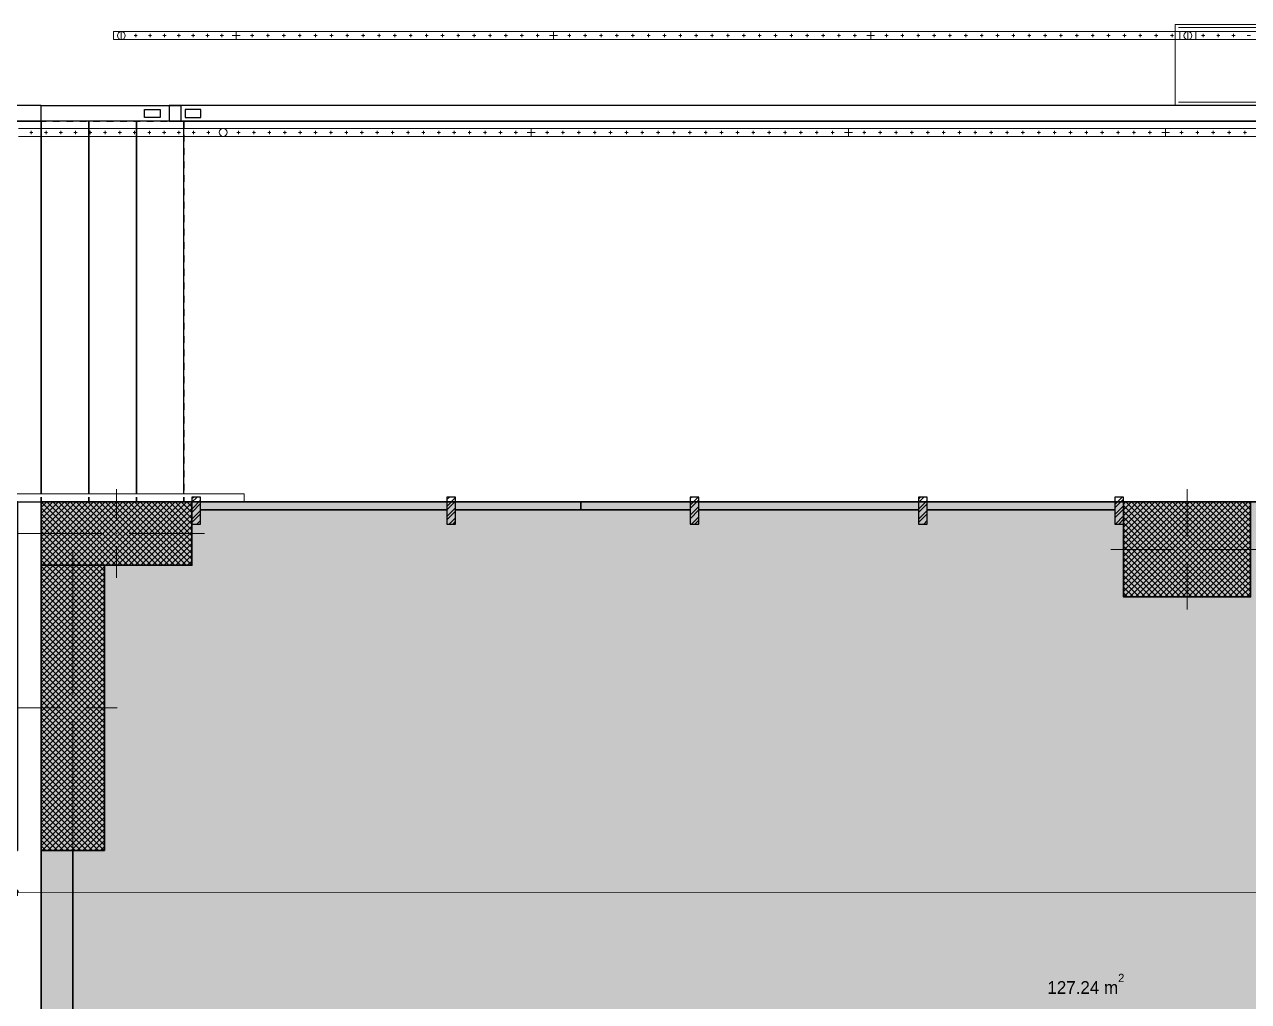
# Model space of a CAD drawing. Header units: millimetres. Extents: x -1912 to 88153, y -54123 to 4469.
# Drawn here: x 52145 to 59863, y -3152 to 3011 of the extents above; entities that cross this region are included whole.
import ezdxf

# ---------------------------------------------------------------- set-up
doc = ezdxf.new("R2010")
doc.units = ezdxf.units.MM
doc.header["$MEASUREMENT"] = 0
doc.linetypes.add('Dashed', pattern=[84.666667, 42.333333, -42.333333])
doc.linetypes.add('Wipeout_Contour', pattern=[1000, 0, -1000])
for name, color, linetype in [('- Alukobond_Fasada', 7, 'Continuous'), ('A - Alumil', 7, 'Continuous'), ('A - Dimensionimi', 7, 'Continuous'), ('A - Muret', 7, 'Continuous'), ('A - Plato', 7, 'Continuous'), ('A - Pllaka Perdhes', 7, 'Continuous'), ('A - Shtyllat', 7, 'Continuous'), ('Interior - Stair & Railing', 7, 'Continuous')]:
    doc.layers.add(name, color=color, linetype=linetype)
for name, color, linetype, lineweight, true_color in [('- Alukobond_Fasada_Pen_No__82', 7, 'Continuous', 20, 0xaaaaaa), ('A - Alumil_Pen_No__102', 7, 'Continuous', 13, 0xcccccc), ('A - Fill Zone_Pen_No__83', 7, 'Continuous', 13, 0xff9955), ('A - Muret_Pen_No__102', 7, 'Continuous', 13, 0xcccccc), ('A - Muret_Pen_No__82', 7, 'Continuous', 20, 0xaaaaaa)]:
    doc.layers.add(name, color=color, linetype=linetype, lineweight=lineweight, true_color=true_color)
for name, color, linetype, lineweight in [('A - Alumil_Pen_No__42', 8, 'Continuous', 25), ('A - Dimensionimi_Pen_No__1', 7, 'Continuous', 13), ('A - Fill Zone_Pen_No__1', 7, 'Continuous', 13), ('A - Muret_Pen_No__7', 7, 'Continuous', 35), ('A - Perdhesa Polyine_Pen_No__6', 5, 'Continuous', 35), ('A - Plato_Pen_No__42', 8, 'Continuous', 25), ('A - Pllaka Perdhes_Pen_No__42', 8, 'Continuous', 25), ('A - Sanitaria_Pen_No__42', 8, 'Continuous', 25), ('A - Shtyllat_Pen_No__1', 7, 'Continuous', 13), ('A - Shtyllat_Pen_No__7', 7, 'Continuous', 35), ('Interior - Stair & Railing_Pen_No__1', 7, 'Continuous', 13)]:
    doc.layers.add(name, color=color, linetype=linetype, lineweight=lineweight)
doc.styles.add('GENERATED_STYLE_1', font='GOTHIC.TTF')
doc.dimstyles.new('GENERATED_STYLE__7', dxfattribs={"dimtxt": 80, "dimasz": 19, "dimexe": 0.18, "dimexo": 0.0625, "dimgap": 0, "dimtad": 1, "dimtih": 1, "dimtoh": 1, "dimdec": 0, "dimlfac": 0.1, "dimzin": 0, "dimdsep": 46, "dimtxsty": 'GENERATED_STYLE_1', "dimblk": 'ARROWHEAD_2', "dimblk1": 'ARROWHEAD_2', "dimblk2": 'ARROWHEAD_2', "dimcen": 0.09, "dimse1": 1, "dimse2": 1, "dimclrd": 7, "dimclre": 7, "dimclrt": 7, "dimadec": 0, "dimazin": 0, "dimtfac": 1, "dimtdec": 4, "dimtmove": 0, "dimatfit": 3, "dimfxl": 0, "dimtolj": 1, "dimtzin": 0, "dimarcsym": 0})
pattern_1 = [(45, (0, 0), (-31.819805, 31.819805), []), (45, (-10.607, 10.607), (-31.819805, 31.819805), [])]
pattern_2 = [(45, (0, 0), (-18.384776, 18.384776), []), (135, (0, 0), (18.384776, 18.384776), [])]

# ---------------------------------------------------------------- blocks, each defined once
blk = doc.blocks.new('Slab_1', base_point=(52250, 0))
at = {"layer": 'A - Pllaka Perdhes_Pen_No__42', "color": 8, "linetype": 'Continuous', "lineweight": 25, "flags": 128}
blk.add_lwpolyline([(52250, 0), (52250, -19000.8), (55508, -33520.5), (75434.2, -29049.3), (72314.3, -15145.1), (73150, -14957.6), (73150, 0)], close=True, dxfattribs=at)
blk = doc.blocks.new('Slab_2', base_point=(52250, 0))
at = {"layer": 'A - Plato_Pen_No__42', "color": 8, "linetype": 'Continuous', "lineweight": 25, "flags": 128}
blk.add_lwpolyline([(52250, 0), (73150, 0), (73150, 2400), (52250, 2400)], close=True, dxfattribs=at)
blk = doc.blocks.new('Slab_3', base_point=(52250, 2400))
at = {"layer": 'A - Plato_Pen_No__42', "color": 8, "linetype": 'Continuous', "lineweight": 25, "flags": 128}
blk.add_lwpolyline([(52250, 2400), (52250, 0), (52550, 0), (52550, 2400)], close=True, dxfattribs=at)
blk = doc.blocks.new('Slab_4', base_point=(52550, 2400))
at = {"layer": 'A - Plato_Pen_No__42', "color": 8, "linetype": 'Continuous', "lineweight": 25, "flags": 128}
blk.add_lwpolyline([(52550, 2400), (52550, 0), (52850, 0), (52850, 2400)], close=True, dxfattribs=at)
blk = doc.blocks.new('Slab_5', base_point=(52850, 2400))
at = {"layer": 'A - Plato_Pen_No__42', "color": 8, "linetype": 'Continuous', "lineweight": 25, "flags": 128}
blk.add_lwpolyline([(52850, 2400), (52850, 0), (53150, 0), (53150, 2400)], close=True, dxfattribs=at)
blk = doc.blocks.new('Slab_14', base_point=(52250, 0))
at = {"layer": 'A - Plato_Pen_No__42', "color": 8, "linetype": 'Continuous', "lineweight": 25, "flags": 128}
blk.add_lwpolyline([(52250, 0), (73150, 0), (73150, 2400), (52250, 2400)], close=True, dxfattribs=at)
blk = doc.blocks.new('Slab_15', base_point=(27550, 0))
at = {"layer": 'A - Plato_Pen_No__42', "color": 8, "linetype": 'Continuous', "lineweight": 25, "flags": 128}
blk.add_lwpolyline([(27550, 0), (52250, 0), (52250, 2400), (27550, 2400)], close=True, dxfattribs=at)
blk = doc.blocks.new('Slab_17', base_point=(52250, 2400))
at = {"layer": 'A - Plato_Pen_No__42', "color": 8, "linetype": 'Continuous', "lineweight": 25, "flags": 128}
blk.add_lwpolyline([(52250, 2400), (52250, 0), (52550, 0), (52550, 2400)], close=True, dxfattribs=at)
blk = doc.blocks.new('Slab_18', base_point=(52550, 2400))
at = {"layer": 'A - Plato_Pen_No__42', "color": 8, "linetype": 'Continuous', "lineweight": 25, "flags": 128}
blk.add_lwpolyline([(52550, 2400), (52550, 0), (52850, 0), (52850, 2400)], close=True, dxfattribs=at)
blk = doc.blocks.new('Slab_19', base_point=(52850, 2400))
at = {"layer": 'A - Plato_Pen_No__42', "color": 8, "linetype": 'Continuous', "lineweight": 25, "flags": 128}
blk.add_lwpolyline([(52850, 2400), (52850, 0), (53150, 0), (53150, 2400)], close=True, dxfattribs=at)
blk = doc.blocks.new('Wall_6', base_point=(59075, 0))
at = {"layer": 'A - Muret_Pen_No__102', "linetype": 'Continuous', "lineweight": 0, "true_color": 0xcbd9e5}
for points in [[(55653.3, 0), (55653.3, -50), (56342.1, -50), (56342.1, 0)], [(56397.1, 0), (56397.1, -50), (57781, -50), (57781, 0)], [(57836, -50), (59020, -50), (59020, 0), (57836, 0)]]:
    blk.add_hatch(color=254, dxfattribs=at).paths.add_polyline_path(points)
at = {"layer": 'A - Muret_Pen_No__7', "color": 7, "linetype": 'Continuous', "lineweight": 35, "flags": 128}
for points in [[(56342.1, 0), (55653.3, 0)], [(55653.3, 0), (55653.3, -50)], [(57781, 0), (56397.1, 0)], [(59020, 0), (57836, 0)], [(55653.3, -50), (56342.1, -50)], [(56397.1, -50), (57781, -50)], [(57836, -50), (59020, -50)]]:
    blk.add_lwpolyline(points, dxfattribs=at)
blk = doc.blocks.new('Wall_30', base_point=(59075, 0))
at = {"layer": 'A - Muret_Pen_No__102', "linetype": 'Continuous', "lineweight": 0, "true_color": 0xcbd9e5}
for points in [[(53255, 0), (53255, -50), (54807.5, -50), (54807.5, 0)], [(54862.5, 0), (54862.5, -50), (56342.1, -50), (56342.1, 0)], [(56397.1, -50), (57781, -50), (57781, 0), (56397.1, 0)], [(57836, -50), (59020, -50), (59020, 0), (57836, 0)]]:
    blk.add_hatch(color=254, dxfattribs=at).paths.add_polyline_path(points)
at = {"layer": 'A - Muret_Pen_No__7', "color": 7, "linetype": 'Continuous', "lineweight": 35, "flags": 128}
for points in [[(54807.5, 0), (53255, 0)], [(53255, -50), (54807.5, -50)], [(56342.1, 0), (54862.5, 0)], [(54862.5, -50), (56342.1, -50)], [(57781, 0), (56397.1, 0)], [(56397.1, -50), (57781, -50)], [(59020, 0), (57836, 0)], [(57836, -50), (59020, -50)]]:
    blk.add_lwpolyline(points, dxfattribs=at)
blk = doc.blocks.new('Wall_53', base_point=(51150, 0))
at = {"color": 254, "linetype": 'Wipeout_Contour', "lineweight": 0, "ltscale": 422269.418216}
blk.add_wipeout([(51150, 50), (51150, 0), (53200, 0), (53200, 30), (53255, 30), (53255, 0), (53530.4, 0), (53530.4, 50)], dxfattribs=at).dxf.layer = '- Alukobond_Fasada'
at = {"layer": '- Alukobond_Fasada_Pen_No__82', "color": 253, "linetype": 'Continuous', "lineweight": 20, "true_color": 0xaaaaaa, "flags": 128}
for points in [[(53530.4, 50), (51150, 50)], [(52100, 0), (52250, 0)], [(53255, 0), (53530.4, 0)], [(53530.4, 0), (53530.4, 50)]]:
    blk.add_lwpolyline(points, dxfattribs=at)
blk = doc.blocks.new('Wall_58', base_point=(52250, -4200))
at = {"layer": 'A - Muret_Pen_No__102', "linetype": 'Continuous', "lineweight": 0, "true_color": 0xcccccc}
blk.add_hatch(color=254, dxfattribs=at).paths.add_polyline_path([(52450, -4200), (52450, -2200), (52250, -2200), (52250, -4200)])
at = {"layer": 'A - Muret_Pen_No__7', "color": 7, "linetype": 'Continuous', "lineweight": 35, "flags": 128}
for points in [[(52250, -2200), (52250, -4200)], [(52450, -4200), (52450, -2200)]]:
    blk.add_lwpolyline(points, dxfattribs=at)
blk = doc.blocks.new('Wall_81', base_point=(81420, 2500))
at = {"color": 254, "linetype": 'Wipeout_Contour', "lineweight": 0, "ltscale": 281942.007757}
blk.add_wipeout([(81420, 3010.9), (59420, 3010.9), (59420, 2990.9), (81420, 2990.9)], dxfattribs=at).dxf.layer = 'A - Muret'
at = {"color": 254, "linetype": 'Wipeout_Contour', "lineweight": 0, "ltscale": 281902.526841}
blk.add_wipeout([(81420, 2990.9), (59420, 2990.9), (59420, 2520), (81420, 2520)], dxfattribs=at).dxf.layer = 'A - Muret'
at = {"layer": 'A - Muret_Pen_No__82', "color": 253, "linetype": 'Continuous', "lineweight": 20, "true_color": 0xaaaaaa}
blk.add_line((81420, 2990.9), (59420, 2990.9), dxfattribs=at)
at = {"layer": 'A - Muret_Pen_No__82', "color": 253, "linetype": 'Continuous', "lineweight": 20, "true_color": 0xaaaaaa, "flags": 128}
blk.add_lwpolyline([(81420, 3010.9), (59420, 3010.9)], dxfattribs=at)
at = {"color": 254, "linetype": 'Wipeout_Contour', "lineweight": 0, "ltscale": 281863.331511}
blk.add_wipeout([(81420, 2520), (59420, 2520), (59420, 2500), (81420, 2500)], dxfattribs=at).dxf.layer = 'A - Muret'
at = {"layer": 'A - Muret_Pen_No__82', "color": 253, "linetype": 'Continuous', "lineweight": 20, "true_color": 0xaaaaaa}
blk.add_line((81420, 2520), (59420, 2520), dxfattribs=at)
at = {"layer": 'A - Muret_Pen_No__82', "color": 253, "linetype": 'Continuous', "lineweight": 20, "true_color": 0xaaaaaa, "flags": 128}
blk.add_lwpolyline([(59420, 2500), (81420, 2500)], dxfattribs=at)
blk = doc.blocks.new('Wall_82', base_point=(59400, 2500))
at = {"color": 254, "linetype": 'Wipeout_Contour', "lineweight": 0, "ltscale": 237899.333866}
blk.add_wipeout([(59420, 3010.9), (59400, 3010.9), (59400, 2520), (59420, 2520)], dxfattribs=at).dxf.layer = 'A - Muret'
at = {"layer": 'A - Muret_Pen_No__82', "color": 253, "linetype": 'Continuous', "lineweight": 20, "true_color": 0xaaaaaa, "flags": 128}
blk.add_lwpolyline([(59420, 3010.9), (59400, 3010.9)], dxfattribs=at)
at = {"color": 254, "linetype": 'Wipeout_Contour', "lineweight": 0, "ltscale": 237851.998905}
blk.add_wipeout([(59420, 2520), (59400, 2520), (59400, 2500), (59420, 2500)], dxfattribs=at).dxf.layer = 'A - Muret'
at = {"layer": 'A - Muret_Pen_No__82', "color": 253, "linetype": 'Continuous', "lineweight": 20, "true_color": 0xaaaaaa, "flags": 128}
for points in [[(59400, 3010.9), (59400, 2520)], [(59400, 2520), (59400, 2500)], [(59400, 2500), (59420, 2500)]]:
    blk.add_lwpolyline(points, dxfattribs=at)
blk = doc.blocks.new('Column_1', base_point=(54835, -55.1))
at = {"layer": 'A - Alumil_Pen_No__102', "linetype": 'Continuous', "lineweight": 13, "true_color": 0xcccccc}
h = blk.add_hatch(dxfattribs=at)
h.set_pattern_fill('Steel', color=254, style=0, pattern_type=2)
h.set_pattern_definition(pattern_1)
h.paths.add_polyline_path([(54807.5, -140.1), (54862.5, -140.1), (54862.5, 29.9), (54807.5, 29.9)])
at = {"layer": 'A - Alumil_Pen_No__42', "color": 8, "linetype": 'Continuous', "lineweight": 25, "flags": 128}
blk.add_lwpolyline([(54807.5, -140.1), (54862.5, -140.1), (54862.5, 29.9), (54807.5, 29.9)], close=True, dxfattribs=at)
blk = doc.blocks.new('Column_2', base_point=(59047.5, -55))
at = {"layer": 'A - Alumil_Pen_No__102', "linetype": 'Continuous', "lineweight": 13, "true_color": 0xcccccc}
h = blk.add_hatch(dxfattribs=at)
h.set_pattern_fill('Steel', color=254, style=0, pattern_type=2)
h.set_pattern_definition(pattern_1)
h.paths.add_polyline_path([(59020, -140), (59075, -140), (59075, 30), (59020, 30)])
at = {"layer": 'A - Alumil_Pen_No__42', "color": 8, "linetype": 'Continuous', "lineweight": 25, "flags": 128}
blk.add_lwpolyline([(59020, -140), (59075, -140), (59075, 30), (59020, 30)], close=True, dxfattribs=at)
blk = doc.blocks.new('Column_3', base_point=(57808.5, -55))
at = {"layer": 'A - Alumil_Pen_No__102', "linetype": 'Continuous', "lineweight": 13, "true_color": 0xcccccc}
h = blk.add_hatch(dxfattribs=at)
h.set_pattern_fill('Steel', color=254, style=0, pattern_type=2)
h.set_pattern_definition(pattern_1)
h.paths.add_polyline_path([(57781, -140), (57836, -140), (57836, 30), (57781, 30)])
at = {"layer": 'A - Alumil_Pen_No__42', "color": 8, "linetype": 'Continuous', "lineweight": 25, "flags": 128}
blk.add_lwpolyline([(57781, -140), (57836, -140), (57836, 30), (57781, 30)], close=True, dxfattribs=at)
blk = doc.blocks.new('Column_40', base_point=(53227.5, -55))
at = {"layer": 'A - Alumil_Pen_No__102', "linetype": 'Continuous', "lineweight": 13, "true_color": 0xcccccc}
h = blk.add_hatch(dxfattribs=at)
h.set_pattern_fill('Steel', color=254, style=0, pattern_type=2)
h.set_pattern_definition(pattern_1)
h.paths.add_polyline_path([(53200, -140), (53255, -140), (53255, 30), (53200, 30)])
at = {"layer": 'A - Alumil_Pen_No__42', "color": 8, "linetype": 'Continuous', "lineweight": 25, "flags": 128}
blk.add_lwpolyline([(53200, -140), (53255, -140), (53255, 30), (53200, 30)], close=True, dxfattribs=at)
blk = doc.blocks.new('Column_49', base_point=(56369.6, -55.1))
at = {"layer": 'A - Alumil_Pen_No__102', "linetype": 'Continuous', "lineweight": 13, "true_color": 0xcccccc}
h = blk.add_hatch(dxfattribs=at)
h.set_pattern_fill('Steel', color=254, style=0, pattern_type=2)
h.set_pattern_definition(pattern_1)
h.paths.add_polyline_path([(56342.1, -140.1), (56397.1, -140.1), (56397.1, 29.9), (56342.1, 29.9)])
at = {"layer": 'A - Alumil_Pen_No__42', "color": 8, "linetype": 'Continuous', "lineweight": 25, "flags": 128}
blk.add_lwpolyline([(56342.1, -140.1), (56397.1, -140.1), (56397.1, 29.9), (56342.1, 29.9)], close=True, dxfattribs=at)
blk = doc.blocks.new('Railing_1')
at = {"layer": 'Interior - Stair & Railing_Pen_No__1', "color": 7, "linetype": 'Continuous', "lineweight": 13}
for p, q in [((53333.3, 2355), (52106.8, 2355)), ((53333.3, 2355), (52106.8, 2355)), ((52177.4, 2330), (52197.4, 2330)), ((52187.4, 2320), (52187.4, 2340)), ((52270.5, 2330), (52290.5, 2330)), ((52280.5, 2320), (52280.5, 2340)), ((52363.5, 2330), (52383.5, 2330)), ((52373.5, 2320), (52373.5, 2340)), ((52456.6, 2330), (52476.6, 2330)), ((52466.6, 2320), (52466.6, 2340)), ((52549.7, 2330), (52569.7, 2330)), ((52559.7, 2320), (52559.7, 2340)), ((52642.7, 2330), (52662.7, 2330)), ((52652.7, 2320), (52652.7, 2340)), ((52735.8, 2330), (52755.8, 2330)), ((52745.8, 2320), (52745.8, 2340)), ((52828.9, 2330), (52848.9, 2330)), ((52838.9, 2320), (52838.9, 2340)), ((52921.9, 2330), (52941.9, 2330)), ((52931.9, 2320), (52931.9, 2340)), ((53015, 2330), (53035, 2330)), ((53025, 2320), (53025, 2340)), ((53108.1, 2330), (53128.1, 2330)), ((53118.1, 2320), (53118.1, 2340)), ((53201.1, 2330), (53221.1, 2330)), ((53211.1, 2320), (53211.1, 2340)), ((53294.2, 2330), (53314.2, 2330)), ((53304.2, 2320), (53304.2, 2340)), ((53347.3, 2355), (53333.3, 2355)), ((53347.3, 2355), (53333.3, 2355)), ((53375.3, 2355), (53347.3, 2355)), ((53375.3, 2355), (53347.3, 2355)), ((53391.8, 2355), (53375.3, 2355)), ((53391.8, 2355), (53375.3, 2355)), ((53403.3, 2355), (53391.8, 2355)), ((53403.3, 2355), (53391.8, 2355)), ((53417.3, 2355), (53403.3, 2355)), ((53417.3, 2355), (53403.3, 2355)), ((73340, 2355), (53417.3, 2355)), ((73340, 2355), (53417.3, 2355)), ((53484.4, 2330), (53504.4, 2330)), ((53494.4, 2320), (53494.4, 2340)), ((53581.5, 2330), (53601.5, 2330)), ((53591.5, 2320), (53591.5, 2340)), ((53678.7, 2330), (53698.7, 2330)), ((53688.7, 2320), (53688.7, 2340)), ((53775.8, 2330), (53795.8, 2330)), ((53785.8, 2320), (53785.8, 2340)), ((53873, 2330), (53893, 2330)), ((53883, 2320), (53883, 2340)), ((53970.1, 2330), (53990.1, 2330)), ((53980.1, 2320), (53980.1, 2340)), ((54067.2, 2330), (54087.2, 2330)), ((54077.2, 2320), (54077.2, 2340)), ((54164.4, 2330), (54184.4, 2330)), ((54174.4, 2320), (54174.4, 2340)), ((54261.5, 2330), (54281.5, 2330)), ((54271.5, 2320), (54271.5, 2340)), ((54358.6, 2330), (54378.6, 2330)), ((54368.6, 2320), (54368.6, 2340)), ((54455.8, 2330), (54475.8, 2330)), ((54465.8, 2320), (54465.8, 2340)), ((54552.9, 2330), (54572.9, 2330)), ((54562.9, 2320), (54562.9, 2340)), ((54650, 2330), (54670, 2330)), ((54660, 2320), (54660, 2340)), ((54747.2, 2330), (54767.2, 2330)), ((54757.2, 2320), (54757.2, 2340)), ((54844.3, 2330), (54864.3, 2330)), ((54854.3, 2320), (54854.3, 2340)), ((54941.5, 2330), (54961.5, 2330)), ((54951.5, 2320), (54951.5, 2340)), ((55038.6, 2330), (55058.6, 2330)), ((55048.6, 2320), (55048.6, 2340)), ((55135.7, 2330), (55155.7, 2330)), ((55145.7, 2320), (55145.7, 2340)), ((55232.9, 2330), (55252.9, 2330)), ((55242.9, 2320), (55242.9, 2340)), ((55315, 2330), (55365, 2330)), ((55340, 2305), (55340, 2355)), ((55430, 2330), (55450, 2330)), ((55440, 2320), (55440, 2340)), ((55530, 2330), (55550, 2330)), ((55540, 2320), (55540, 2340)), ((55630, 2330), (55650, 2330)), ((55640, 2320), (55640, 2340)), ((55730, 2330), (55750, 2330)), ((55740, 2320), (55740, 2340)), ((55830, 2330), (55850, 2330)), ((55840, 2320), (55840, 2340)), ((55930, 2330), (55950, 2330)), ((55940, 2320), (55940, 2340)), ((56030, 2330), (56050, 2330)), ((56040, 2320), (56040, 2340)), ((56130, 2330), (56150, 2330)), ((56140, 2320), (56140, 2340)), ((56230, 2330), (56250, 2330)), ((56240, 2320), (56240, 2340)), ((56330, 2330), (56350, 2330)), ((56340, 2320), (56340, 2340)), ((56430, 2330), (56450, 2330)), ((56440, 2320), (56440, 2340)), ((56530, 2330), (56550, 2330)), ((56540, 2320), (56540, 2340)), ((56630, 2330), (56650, 2330)), ((56640, 2320), (56640, 2340)), ((56730, 2330), (56750, 2330)), ((56740, 2320), (56740, 2340)), ((56830, 2330), (56850, 2330)), ((56840, 2320), (56840, 2340)), ((56930, 2330), (56950, 2330)), ((56940, 2320), (56940, 2340)), ((57030, 2330), (57050, 2330)), ((57040, 2320), (57040, 2340)), ((57130, 2330), (57150, 2330)), ((57140, 2320), (57140, 2340)), ((57230, 2330), (57250, 2330)), ((57240, 2320), (57240, 2340)), ((57315, 2330), (57365, 2330)), ((57340, 2305), (57340, 2355)), ((57430, 2330), (57450, 2330)), ((57440, 2320), (57440, 2340)), ((57530, 2330), (57550, 2330)), ((57540, 2320), (57540, 2340)), ((57630, 2330), (57650, 2330)), ((57640, 2320), (57640, 2340)), ((57730, 2330), (57750, 2330)), ((57740, 2320), (57740, 2340)), ((57830, 2330), (57850, 2330)), ((57840, 2320), (57840, 2340)), ((57930, 2330), (57950, 2330)), ((57940, 2320), (57940, 2340)), ((58030, 2330), (58050, 2330)), ((58040, 2320), (58040, 2340)), ((58130, 2330), (58150, 2330)), ((58140, 2320), (58140, 2340)), ((58230, 2330), (58250, 2330)), ((58240, 2320), (58240, 2340)), ((58330, 2330), (58350, 2330)), ((58340, 2320), (58340, 2340)), ((58430, 2330), (58450, 2330)), ((58440, 2320), (58440, 2340)), ((58530, 2330), (58550, 2330)), ((58540, 2320), (58540, 2340)), ((58630, 2330), (58650, 2330)), ((58640, 2320), (58640, 2340)), ((58730, 2330), (58750, 2330)), ((58740, 2320), (58740, 2340)), ((58830, 2330), (58850, 2330)), ((58840, 2320), (58840, 2340)), ((58930, 2330), (58950, 2330)), ((58940, 2320), (58940, 2340)), ((59030, 2330), (59050, 2330)), ((59040, 2320), (59040, 2340)), ((59130, 2330), (59150, 2330)), ((59140, 2320), (59140, 2340)), ((59230, 2330), (59250, 2330)), ((59240, 2320), (59240, 2340)), ((59315, 2330), (59365, 2330)), ((59340, 2305), (59340, 2355)), ((59430, 2330), (59450, 2330)), ((59440, 2320), (59440, 2340)), ((59530, 2330), (59550, 2330)), ((59540, 2320), (59540, 2340)), ((59630, 2330), (59650, 2330)), ((59640, 2320), (59640, 2340)), ((59730, 2330), (59750, 2330)), ((59740, 2320), (59740, 2340)), ((59830, 2330), (59850, 2330)), ((59840, 2320), (59840, 2340)), ((52106.8, 2305), (53333.3, 2305)), ((52106.8, 2305), (53333.3, 2305)), ((53333.3, 2305), (53347.3, 2305)), ((53333.3, 2305), (53347.3, 2305)), ((53347.3, 2305), (53375.3, 2305)), ((53347.3, 2305), (53375.3, 2305)), ((53375.3, 2305), (53391.8, 2305)), ((53375.3, 2305), (53391.8, 2305)), ((53391.8, 2305), (53403.3, 2305)), ((53391.8, 2305), (53403.3, 2305)), ((53403.3, 2305), (53417.3, 2305)), ((53403.3, 2305), (53417.3, 2305)), ((53417.3, 2305), (73340, 2305)), ((53417.3, 2305), (73340, 2305))]:
    blk.add_line(p, q, dxfattribs=at)
at = {"layer": 'Interior - Stair & Railing_Pen_No__1', "color": 7, "linetype": 'Continuous', "lineweight": 13, "flags": 128}
blk.add_lwpolyline([(53397.3, 2355, 1), (53397.3, 2305, 1)], format="xyb", close=True, dxfattribs=at)
blk = doc.blocks.new('Railing_2')
at = {"layer": 'Interior - Stair & Railing_Pen_No__1', "color": 7, "linetype": 'Continuous', "lineweight": 13}
for p, q in [((59480.1, 2965.9), (59430.3, 2965.9)), ((59430.3, 2965.9), (59430.3, 2915.9)), ((72920, 2965.9), (59480.1, 2965.9)), ((59566.1, 2940.9), (59586.1, 2940.9)), ((59576.1, 2930.9), (59576.1, 2950.9)), ((59662.1, 2940.9), (59682.1, 2940.9)), ((59672.1, 2930.9), (59672.1, 2950.9)), ((59758.1, 2940.9), (59778.1, 2940.9)), ((59768.1, 2930.9), (59768.1, 2950.9)), ((59854.1, 2940.9), (59874.1, 2940.9)), ((59430.3, 2915.9), (59480.1, 2915.9)), ((59480.1, 2915.9), (72920, 2915.9))]:
    blk.add_line(p, q, dxfattribs=at)
at = {"layer": 'Interior - Stair & Railing_Pen_No__1', "color": 7, "linetype": 'Continuous', "lineweight": 13, "flags": 128}
blk.add_lwpolyline([(59480.1, 2965.9, 1), (59480.1, 2915.9, 1)], format="xyb", close=True, dxfattribs=at)
blk.add_lwpolyline([(72920, 2915.9), (72920, 2965.9), (59480.1, 2965.9), (59480.1, 2915.9)], close=True, dxfattribs=at)
blk = doc.blocks.new('Railing_3')
at = {"layer": 'Interior - Stair & Railing_Pen_No__1', "color": 7, "linetype": 'Continuous', "lineweight": 13}
for p, q in [((52755.3, 2965.9), (52705.3, 2965.9)), ((52705.3, 2965.9), (52705.3, 2915.9)), ((59480.1, 2965.9), (52755.3, 2965.9)), ((52835.9, 2940.9), (52855.9, 2940.9)), ((52845.9, 2930.9), (52845.9, 2950.9)), ((52926.5, 2940.9), (52946.5, 2940.9)), ((52936.5, 2930.9), (52936.5, 2950.9)), ((53017.1, 2940.9), (53037.1, 2940.9)), ((53027.1, 2930.9), (53027.1, 2950.9)), ((53107.7, 2940.9), (53127.7, 2940.9)), ((53117.7, 2930.9), (53117.7, 2950.9)), ((53198.3, 2940.9), (53218.3, 2940.9)), ((53208.3, 2930.9), (53208.3, 2950.9)), ((53288.9, 2940.9), (53308.9, 2940.9)), ((53298.9, 2930.9), (53298.9, 2950.9)), ((53379.5, 2940.9), (53399.5, 2940.9)), ((53389.5, 2930.9), (53389.5, 2950.9)), ((53455.1, 2940.9), (53505.1, 2940.9)), ((53480.1, 2915.9), (53480.1, 2965.9)), ((53570.1, 2940.9), (53590.1, 2940.9)), ((53580.1, 2930.9), (53580.1, 2950.9)), ((53670.1, 2940.9), (53690.1, 2940.9)), ((53680.1, 2930.9), (53680.1, 2950.9)), ((53770.1, 2940.9), (53790.1, 2940.9)), ((53780.1, 2930.9), (53780.1, 2950.9)), ((53870.1, 2940.9), (53890.1, 2940.9)), ((53880.1, 2930.9), (53880.1, 2950.9)), ((53970.1, 2940.9), (53990.1, 2940.9)), ((53980.1, 2930.9), (53980.1, 2950.9)), ((54070.1, 2940.9), (54090.1, 2940.9)), ((54080.1, 2930.9), (54080.1, 2950.9)), ((54170.1, 2940.9), (54190.1, 2940.9)), ((54180.1, 2930.9), (54180.1, 2950.9)), ((54270.1, 2940.9), (54290.1, 2940.9)), ((54280.1, 2930.9), (54280.1, 2950.9)), ((54370.1, 2940.9), (54390.1, 2940.9)), ((54380.1, 2930.9), (54380.1, 2950.9)), ((54470.1, 2940.9), (54490.1, 2940.9)), ((54480.1, 2930.9), (54480.1, 2950.9)), ((54570.1, 2940.9), (54590.1, 2940.9)), ((54580.1, 2930.9), (54580.1, 2950.9)), ((54670.1, 2940.9), (54690.1, 2940.9)), ((54680.1, 2930.9), (54680.1, 2950.9)), ((54770.1, 2940.9), (54790.1, 2940.9)), ((54780.1, 2930.9), (54780.1, 2950.9)), ((54870.1, 2940.9), (54890.1, 2940.9)), ((54880.1, 2930.9), (54880.1, 2950.9)), ((54970.1, 2940.9), (54990.1, 2940.9)), ((54980.1, 2930.9), (54980.1, 2950.9)), ((55070.1, 2940.9), (55090.1, 2940.9)), ((55080.1, 2930.9), (55080.1, 2950.9)), ((55170.1, 2940.9), (55190.1, 2940.9)), ((55180.1, 2930.9), (55180.1, 2950.9)), ((55270.1, 2940.9), (55290.1, 2940.9)), ((55280.1, 2930.9), (55280.1, 2950.9)), ((55370.1, 2940.9), (55390.1, 2940.9)), ((55380.1, 2930.9), (55380.1, 2950.9)), ((55455.1, 2940.9), (55505.1, 2940.9)), ((55480.1, 2915.9), (55480.1, 2965.9)), ((55570.1, 2940.9), (55590.1, 2940.9)), ((55580.1, 2930.9), (55580.1, 2950.9)), ((55670.1, 2940.9), (55690.1, 2940.9)), ((55680.1, 2930.9), (55680.1, 2950.9)), ((55770.1, 2940.9), (55790.1, 2940.9)), ((55780.1, 2930.9), (55780.1, 2950.9)), ((55870.1, 2940.9), (55890.1, 2940.9)), ((55880.1, 2930.9), (55880.1, 2950.9)), ((55970.1, 2940.9), (55990.1, 2940.9)), ((55980.1, 2930.9), (55980.1, 2950.9)), ((56070.1, 2940.9), (56090.1, 2940.9)), ((56080.1, 2930.9), (56080.1, 2950.9)), ((56170.1, 2940.9), (56190.1, 2940.9)), ((56180.1, 2930.9), (56180.1, 2950.9)), ((56270.1, 2940.9), (56290.1, 2940.9)), ((56280.1, 2930.9), (56280.1, 2950.9)), ((56370.1, 2940.9), (56390.1, 2940.9)), ((56380.1, 2930.9), (56380.1, 2950.9)), ((56470.1, 2940.9), (56490.1, 2940.9)), ((56480.1, 2930.9), (56480.1, 2950.9)), ((56570.1, 2940.9), (56590.1, 2940.9)), ((56580.1, 2930.9), (56580.1, 2950.9)), ((56670.1, 2940.9), (56690.1, 2940.9)), ((56680.1, 2930.9), (56680.1, 2950.9)), ((56770.1, 2940.9), (56790.1, 2940.9)), ((56780.1, 2930.9), (56780.1, 2950.9)), ((56870.1, 2940.9), (56890.1, 2940.9)), ((56880.1, 2930.9), (56880.1, 2950.9)), ((56970.1, 2940.9), (56990.1, 2940.9)), ((56980.1, 2930.9), (56980.1, 2950.9)), ((57070.1, 2940.9), (57090.1, 2940.9)), ((57080.1, 2930.9), (57080.1, 2950.9)), ((57170.1, 2940.9), (57190.1, 2940.9)), ((57180.1, 2930.9), (57180.1, 2950.9)), ((57270.1, 2940.9), (57290.1, 2940.9)), ((57280.1, 2930.9), (57280.1, 2950.9)), ((57370.1, 2940.9), (57390.1, 2940.9)), ((57380.1, 2930.9), (57380.1, 2950.9)), ((57455.1, 2940.9), (57505.1, 2940.9)), ((57480.1, 2915.9), (57480.1, 2965.9)), ((57570.1, 2940.9), (57590.1, 2940.9)), ((57580.1, 2930.9), (57580.1, 2950.9)), ((57670.1, 2940.9), (57690.1, 2940.9)), ((57680.1, 2930.9), (57680.1, 2950.9)), ((57770.1, 2940.9), (57790.1, 2940.9)), ((57780.1, 2930.9), (57780.1, 2950.9)), ((57870.1, 2940.9), (57890.1, 2940.9)), ((57880.1, 2930.9), (57880.1, 2950.9)), ((57970.1, 2940.9), (57990.1, 2940.9)), ((57980.1, 2930.9), (57980.1, 2950.9)), ((58070.1, 2940.9), (58090.1, 2940.9)), ((58080.1, 2930.9), (58080.1, 2950.9)), ((58170.1, 2940.9), (58190.1, 2940.9)), ((58180.1, 2930.9), (58180.1, 2950.9)), ((58270.1, 2940.9), (58290.1, 2940.9)), ((58280.1, 2930.9), (58280.1, 2950.9)), ((58370.1, 2940.9), (58390.1, 2940.9)), ((58380.1, 2930.9), (58380.1, 2950.9)), ((58470.1, 2940.9), (58490.1, 2940.9)), ((58480.1, 2930.9), (58480.1, 2950.9)), ((58570.1, 2940.9), (58590.1, 2940.9)), ((58580.1, 2930.9), (58580.1, 2950.9)), ((58670.1, 2940.9), (58690.1, 2940.9)), ((58680.1, 2930.9), (58680.1, 2950.9)), ((58770.1, 2940.9), (58790.1, 2940.9)), ((58780.1, 2930.9), (58780.1, 2950.9)), ((58870.1, 2940.9), (58890.1, 2940.9)), ((58880.1, 2930.9), (58880.1, 2950.9)), ((58970.1, 2940.9), (58990.1, 2940.9)), ((58980.1, 2930.9), (58980.1, 2950.9)), ((59070.1, 2940.9), (59090.1, 2940.9)), ((59080.1, 2930.9), (59080.1, 2950.9)), ((59170.1, 2940.9), (59190.1, 2940.9)), ((59180.1, 2930.9), (59180.1, 2950.9)), ((59270.1, 2940.9), (59290.1, 2940.9)), ((59280.1, 2930.9), (59280.1, 2950.9)), ((59370.1, 2940.9), (59390.1, 2940.9)), ((59380.1, 2930.9), (59380.1, 2950.9)), ((59530.1, 2965.9), (59480.1, 2965.9)), ((59530.1, 2915.9), (59530.1, 2965.9)), ((52705.3, 2915.9), (52755.3, 2915.9)), ((52755.3, 2915.9), (59480.1, 2915.9)), ((59480.1, 2915.9), (59530.1, 2915.9))]:
    blk.add_line(p, q, dxfattribs=at)
at = {"layer": 'Interior - Stair & Railing_Pen_No__1', "color": 7, "linetype": 'Continuous', "lineweight": 13, "flags": 128}
for points in [[(52755.3, 2965.9, 1), (52755.3, 2915.9, 1)], [(59480.1, 2965.9, 1), (59480.1, 2915.9, 1)]]:
    blk.add_lwpolyline(points, format="xyb", close=True, dxfattribs=at)
blk.add_lwpolyline([(59480.1, 2915.9), (59480.1, 2965.9), (52755.3, 2965.9), (52755.3, 2915.9)], close=True, dxfattribs=at)
blk = doc.blocks.new('Gutter 26')
at = {"layer": 'A - Sanitaria_Pen_No__42', "color": 8, "linetype": 'Continuous', "lineweight": 25, "flags": 128}
for points in [[(0, -50), (20092.6, -50), (20092.6, 50), (0, 50)], [(19892.6, 25), (19892.6, -25), (19992.6, -25), (19992.6, 25)]]:
    blk.add_lwpolyline(points, close=True, dxfattribs=at)
blk = doc.blocks.new('Gutter 26_2')
at = {"layer": 'A - Sanitaria_Pen_No__42', "color": 8, "linetype": 'Continuous', "lineweight": 25, "flags": 128}
blk.add_lwpolyline([(0, -50), (52250, -50), (52250, 50), (0, 50)], close=True, dxfattribs=at)
blk = doc.blocks.new('Gutter 26_3')
at = {"layer": 'A - Sanitaria_Pen_No__42', "color": 8, "linetype": 'Continuous', "lineweight": 25, "flags": 128}
for points in [[(0, -50), (880.6, -50), (880.6, 50), (0, 50)], [(650.4, 25), (650.4, -25), (750.4, -25), (750.4, 25)]]:
    blk.add_lwpolyline(points, close=True, dxfattribs=at)
blk = doc.blocks.new('*D474')
at = {"layer": 'A - Dimensionimi_Pen_No__1', "color": 7, "linetype": 'Continuous', "lineweight": 13}
for p, q in [((51900, -2465.7), (52100, -2465.6)), ((52107.2, -2453.1), (52092.8, -2478.1)), ((52100, -2484.4), (52100, -2446.9)), ((52100, -2465.6), (73150.2, -2462.9)), ((73143, -2475.4), (73157.5, -2450.4)), ((73150.2, -2481.6), (73150.2, -2444.1)), ((73150.2, -2462.9), (73162.5, -2462.9))]:
    blk.add_line(p, q, dxfattribs=at)
at = {"layer": 'A - Dimensionimi_Pen_No__1', "color": 7, "lineweight": 13, "insert": (62484.3, -2448.3), "char_height": 80, "attachment_point": 7, "rotation": 0.00745, "style": 'GENERATED_STYLE_1'}
blk.add_mtext('\\A1;{\\pql;\\fCentury Gothic|b0|i0|c0|p0;\\W1.000000;2,105}', dxfattribs=at)
blk = doc.blocks.new('ARROWHEAD_2')
at = {"color": 0, "linetype": 'Continuous', "lineweight": 0}
for p, q in [((0, 0), (-1, 0)), ((-0.38, -0.66), (0.38, 0.66))]:
    blk.add_line(p, q, dxfattribs=at)
blk = doc.blocks.new('Column_50', base_point=(52450, -1300))
at = {"layer": 'A - Shtyllat', "linetype": 'Continuous', "lineweight": 0, "true_color": 0x000000}
h = blk.add_hatch(dxfattribs=at)
h.set_pattern_fill('Concrete_Block', color=18, style=0, pattern_type=2)
h.set_pattern_definition(pattern_2)
h.paths.add_polyline_path([(52650, -2200), (52650, -400), (52250, -400), (52250, -2200)])
at = {"layer": 'A - Shtyllat_Pen_No__1', "color": 7, "linetype": 'Continuous', "lineweight": 13}
for p, q in [((52450, -1220), (52450, -320)), ((52370, -1300), (52170, -1300)), ((52530, -1300), (52730, -1300)), ((52450, -1380), (52450, -2280))]:
    blk.add_line(p, q, dxfattribs=at)
blk.add_point((52450, -1300), dxfattribs=at)
at = {"layer": 'A - Shtyllat_Pen_No__7', "color": 7, "linetype": 'Continuous', "lineweight": 35, "flags": 128}
blk.add_lwpolyline([(52650, -2200), (52250, -2200), (52250, -400), (52650, -400)], close=True, dxfattribs=at)
blk = doc.blocks.new('Column_51', base_point=(52725, -200))
at = {"layer": 'A - Shtyllat', "linetype": 'Continuous', "lineweight": 0, "true_color": 0x000000}
h = blk.add_hatch(dxfattribs=at)
h.set_pattern_fill('Concrete_Block', color=18, style=0, pattern_type=2)
h.set_pattern_definition(pattern_2)
h.paths.add_polyline_path([(53200, 0), (52250, 0), (52250, -400), (53200, -400)])
at = {"layer": 'A - Shtyllat_Pen_No__1', "color": 7, "linetype": 'Continuous', "lineweight": 13}
for p, q in [((52725, -120), (52725, 80)), ((52645, -200), (52170, -200)), ((52805, -200), (53280, -200)), ((52725, -280), (52725, -480))]:
    blk.add_line(p, q, dxfattribs=at)
blk.add_point((52725, -200), dxfattribs=at)
at = {"layer": 'A - Shtyllat_Pen_No__7', "color": 7, "linetype": 'Continuous', "lineweight": 35, "flags": 128}
blk.add_lwpolyline([(53200, 0), (53200, -400), (52250, -400), (52250, 0)], close=True, dxfattribs=at)
blk = doc.blocks.new('Column_54', base_point=(52450, -1300))
at = {"layer": 'A - Shtyllat', "linetype": 'Continuous', "lineweight": 0, "true_color": 0x000000}
h = blk.add_hatch(dxfattribs=at)
h.set_pattern_fill('Concrete_Block', color=18, style=0, pattern_type=2)
h.set_pattern_definition(pattern_2)
h.paths.add_polyline_path([(52650, -2200), (52650, -400), (52250, -400), (52250, -2200)])
at = {"layer": 'A - Shtyllat_Pen_No__1', "color": 7, "linetype": 'Continuous', "lineweight": 13}
for p, q in [((52450, -1220), (52450, -320)), ((52370, -1300), (52170, -1300)), ((52530, -1300), (52730, -1300)), ((52450, -1380), (52450, -2280))]:
    blk.add_line(p, q, dxfattribs=at)
blk.add_point((52450, -1300), dxfattribs=at)
at = {"layer": 'A - Shtyllat_Pen_No__7', "color": 7, "linetype": 'Continuous', "lineweight": 35, "flags": 128}
blk.add_lwpolyline([(52650, -2200), (52250, -2200), (52250, -400), (52650, -400)], close=True, dxfattribs=at)
blk = doc.blocks.new('Column_55', base_point=(52725, -200))
at = {"layer": 'A - Shtyllat', "linetype": 'Continuous', "lineweight": 0, "true_color": 0x000000}
h = blk.add_hatch(dxfattribs=at)
h.set_pattern_fill('Concrete_Block', color=18, style=0, pattern_type=2)
h.set_pattern_definition(pattern_2)
h.paths.add_polyline_path([(53200, 0), (52250, 0), (52250, -400), (53200, -400)])
at = {"layer": 'A - Shtyllat_Pen_No__1', "color": 7, "linetype": 'Continuous', "lineweight": 13}
for p, q in [((52725, -120), (52725, 80)), ((52645, -200), (52170, -200)), ((52805, -200), (53280, -200)), ((52725, -280), (52725, -480))]:
    blk.add_line(p, q, dxfattribs=at)
blk.add_point((52725, -200), dxfattribs=at)
at = {"layer": 'A - Shtyllat_Pen_No__7', "color": 7, "linetype": 'Continuous', "lineweight": 35, "flags": 128}
blk.add_lwpolyline([(53200, 0), (53200, -400), (52250, -400), (52250, 0)], close=True, dxfattribs=at)
blk = doc.blocks.new('Column_74', base_point=(59475, -300))
at = {"layer": 'A - Shtyllat', "linetype": 'Continuous', "lineweight": 0, "true_color": 0x000000}
h = blk.add_hatch(dxfattribs=at)
h.set_pattern_fill('Concrete_Block', color=18, style=0, pattern_type=2)
h.set_pattern_definition(pattern_2)
h.paths.add_polyline_path([(59075, 0), (59075, -600), (59875, -600), (59875, 0)])
at = {"layer": 'A - Shtyllat_Pen_No__1', "color": 7, "linetype": 'Continuous', "lineweight": 13}
for p, q in [((59475, -220), (59475, 80)), ((59395, -300), (58995, -300)), ((59555, -300), (59955, -300)), ((59475, -380), (59475, -680))]:
    blk.add_line(p, q, dxfattribs=at)
blk.add_point((59475, -300), dxfattribs=at)
at = {"layer": 'A - Shtyllat_Pen_No__7', "color": 7, "linetype": 'Continuous', "lineweight": 35, "flags": 128}
blk.add_lwpolyline([(59075, 0), (59075, -600), (59875, -600), (59875, 0)], close=True, dxfattribs=at)
blk = doc.blocks.new('Column_86', base_point=(51625, -200))
at = {"layer": 'A - Shtyllat', "linetype": 'Continuous', "lineweight": 0, "true_color": 0x000000}
h = blk.add_hatch(dxfattribs=at)
h.set_pattern_fill('Concrete_Block', color=18, style=0, pattern_type=2)
h.set_pattern_definition(pattern_2)
h.paths.add_polyline_path([(51150, 0), (51150, -400), (52100, -400), (52100, 0)])
at = {"layer": 'A - Shtyllat_Pen_No__1', "color": 7, "linetype": 'Continuous', "lineweight": 13}
for p, q in [((51625, -120), (51625, 80)), ((51545, -200), (51070, -200)), ((51705, -200), (52180, -200)), ((51625, -280), (51625, -480))]:
    blk.add_line(p, q, dxfattribs=at)
blk.add_point((51625, -200), dxfattribs=at)
at = {"layer": 'A - Shtyllat_Pen_No__7', "color": 7, "linetype": 'Continuous', "lineweight": 35, "flags": 128}
blk.add_lwpolyline([(51150, 0), (51150, -400), (52100, -400), (52100, 0)], close=True, dxfattribs=at)
blk = doc.blocks.new('Column_88', base_point=(52450, -1300))
at = {"layer": 'A - Shtyllat', "linetype": 'Continuous', "lineweight": 0, "true_color": 0x000000}
h = blk.add_hatch(dxfattribs=at)
h.set_pattern_fill('Concrete_Block', color=18, style=0, pattern_type=2)
h.set_pattern_definition(pattern_2)
h.paths.add_polyline_path([(52650, -2200), (52650, -400), (52250, -400), (52250, -2200)])
at = {"layer": 'A - Shtyllat_Pen_No__1', "color": 7, "linetype": 'Continuous', "lineweight": 13}
for p, q in [((52450, -1220), (52450, -320)), ((52370, -1300), (52170, -1300)), ((52530, -1300), (52730, -1300)), ((52450, -1380), (52450, -2280))]:
    blk.add_line(p, q, dxfattribs=at)
blk.add_point((52450, -1300), dxfattribs=at)
at = {"layer": 'A - Shtyllat_Pen_No__7', "color": 7, "linetype": 'Continuous', "lineweight": 35, "flags": 128}
blk.add_lwpolyline([(52650, -2200), (52250, -2200), (52250, -400), (52650, -400)], close=True, dxfattribs=at)
blk = doc.blocks.new('Column_89', base_point=(52725, -200))
at = {"layer": 'A - Shtyllat', "linetype": 'Continuous', "lineweight": 0, "true_color": 0x000000}
h = blk.add_hatch(dxfattribs=at)
h.set_pattern_fill('Concrete_Block', color=18, style=0, pattern_type=2)
h.set_pattern_definition(pattern_2)
h.paths.add_polyline_path([(53200, 0), (52250, 0), (52250, -400), (53200, -400)])
at = {"layer": 'A - Shtyllat_Pen_No__1', "color": 7, "linetype": 'Continuous', "lineweight": 13}
for p, q in [((52725, -120), (52725, 80)), ((52645, -200), (52170, -200)), ((52805, -200), (53280, -200)), ((52725, -280), (52725, -480))]:
    blk.add_line(p, q, dxfattribs=at)
blk.add_point((52725, -200), dxfattribs=at)
at = {"layer": 'A - Shtyllat_Pen_No__7', "color": 7, "linetype": 'Continuous', "lineweight": 35, "flags": 128}
blk.add_lwpolyline([(53200, 0), (53200, -400), (52250, -400), (52250, 0)], close=True, dxfattribs=at)
blk = doc.blocks.new('Column_94', base_point=(51900, -1300))
at = {"layer": 'A - Shtyllat', "linetype": 'Continuous', "lineweight": 0, "true_color": 0x000000}
h = blk.add_hatch(dxfattribs=at)
h.set_pattern_fill('Concrete_Block', color=18, style=0, pattern_type=2)
h.set_pattern_definition(pattern_2)
h.paths.add_polyline_path([(52100, -2200), (52100, -400), (51700, -400), (51700, -2200)])
at = {"layer": 'A - Shtyllat_Pen_No__1', "color": 7, "linetype": 'Continuous', "lineweight": 13}
for p, q in [((51900, -1220), (51900, -320)), ((51820, -1300), (51620, -1300)), ((51980, -1300), (52180, -1300)), ((51900, -1380), (51900, -2280))]:
    blk.add_line(p, q, dxfattribs=at)
blk.add_point((51900, -1300), dxfattribs=at)
at = {"layer": 'A - Shtyllat_Pen_No__7', "color": 7, "linetype": 'Continuous', "lineweight": 35, "flags": 128}
blk.add_lwpolyline([(52100, -2200), (51700, -2200), (51700, -400), (52100, -400)], close=True, dxfattribs=at)

msp = doc.modelspace()

# ---------------------------------------------------------------- hatches: boundary and pattern name
at = {"layer": 'A - Fill Zone_Pen_No__83', "linetype": 'Continuous', "lineweight": 0, "true_color": 0xfff4ee}
msp.add_hatch(color=7, dxfattribs=at).paths.add_polyline_path([(52250, -6100), (73150, -6100), (73150, -5600), (73100, -5600), (73100, -600), (73150, -600), (73150, 0), (52250, 0)])

# ---------------------------------------------------------------- block references
at = {"layer": 'A - Alumil', "color": 8, "lineweight": 25}
for name, p in [('Column_1', (54835, -55.1)), ('Column_49', (56369.6, -55.1)), ('Column_3', (57808.5, -55)), ('Column_2', (59047.5, -55))]:
    msp.add_blockref(name, p, dxfattribs=at)
at = {"layer": 'A - Muret', "color": 7, "lineweight": 35}
for name, p in [('Wall_81', (81420, 2500)), ('Wall_30', (59075, 0)), ('Wall_6', (59075, 0)), ('Wall_58', (52250, -4200))]:
    msp.add_blockref(name, p, dxfattribs=at)
at = {"layer": 'A - Plato', "color": 8, "linetype": 'Continuous', "lineweight": 25}
for name, p in [('Slab_15', (27550, 0)), ('Slab_2', (52250, 0)), ('Slab_3', (52250, 2400)), ('Slab_14', (52250, 0)), ('Slab_17', (52250, 2400)), ('Slab_4', (52550, 2400)), ('Slab_18', (52550, 2400)), ('Slab_5', (52850, 2400)), ('Slab_19', (52850, 2400))]:
    msp.add_blockref(name, p, dxfattribs=at)
at = {"layer": 'A - Pllaka Perdhes', "color": 8, "linetype": 'Continuous', "lineweight": 25}
msp.add_blockref('Slab_1', (52250, 0), dxfattribs=at)
at = {"layer": 'A - Sanitaria_Pen_No__42', "color": 8, "linetype": 'Continuous', "lineweight": 25, "zscale": 1000, "rotation": 180}
msp.add_blockref('Gutter 26_2', (52250, 2450), dxfattribs=at)
at = {"layer": 'A - Sanitaria_Pen_No__42', "color": 8, "linetype": 'Continuous', "lineweight": 25, "xscale": -1, "zscale": 1000, "rotation": 179.9999999999994}
msp.add_blockref('Gutter 26_3', (52250, 2450), dxfattribs=at)
at = {"layer": 'A - Shtyllat', "color": 7, "lineweight": 35}
for name, p in [('Column_74', (59475, -300)), ('Column_94', (51900, -1300)), ('Column_50', (52450, -1300)), ('Column_54', (52450, -1300)), ('Column_88', (52450, -1300))]:
    msp.add_blockref(name, p, dxfattribs=at)

# ---------------------------------------------------------------- texts
at = {"layer": 'A - Fill Zone_Pen_No__1', "color": 7, "lineweight": 13, "insert": (58594.3, -3103.1), "char_height": 80, "attachment_point": 7, "style": 'GENERATED_STYLE_1'}
msp.add_mtext('{\\fCentury Gothic|b0|i0|c0|p0;127.24 m{\\H0.66x;\\S2^  ;}}', dxfattribs=at)

# ---------------------------------------------------------------- dimensions: what is measured, and where the dimension line sits
at = {"layer": 'A - Dimensionimi', "color": 7, "linetype": 'Continuous', "lineweight": 13}
dim = msp.add_linear_dim(base=(73150.2, -2462.9), p1=(52100, -2200), p2=(73150, -600), angle=0.00745, dimstyle='GENERATED_STYLE__7', dxfattribs=at)
dim.commit()
dim.dimension.update_dxf_attribs({"geometry": '*D474', "text_midpoint": (62618.3, -2408.3), "dimtype": 160, "text_rotation": 0.00745})

# ---------------------------------------------------------------- next in the draw order: block references
at = {"layer": '- Alukobond_Fasada', "color": 8, "lineweight": 15}
msp.add_blockref('Wall_53', (51150, 0), dxfattribs=at)
at = {"layer": 'A - Muret', "color": 7, "lineweight": 35}
msp.add_blockref('Wall_82', (59400, 2500), dxfattribs=at)

# ---------------------------------------------------------------- next in the draw order: linework, layer by layer
at = {"layer": 'A - Perdhesa Polyine_Pen_No__6', "color": 5, "linetype": 'Dashed', "lineweight": 35}
for points in [[(0, 0), (0, 2400), (73150, 2400), (73150, 0)], [(0, 0), (0, 2400), (73150, 2400), (73150, 0)], [(52250, 2400), (52250, 0)], [(52250, 2400), (52250, 0)], [(52550, 2400), (52550, 0)], [(52550, 2400), (52550, 0)], [(52850, 2400), (52850, 0)], [(52850, 2400), (52850, 0)], [(53150, 2400), (53150, 0)], [(53150, 2400), (53150, 0)]]:
    msp.add_lwpolyline(points, dxfattribs=at)
at = {"layer": 'A - Perdhesa Polyine_Pen_No__6', "color": 5, "linetype": 'Continuous', "lineweight": 35}
msp.add_lwpolyline([(64013.2, -31612.1), (75434.2, -29049.3), (72314.3, -15145.1), (73150, -14957.6), (73150, 0), (52250, 0), (52250, -19000.8), (55508, -33520.5), (56160.8, -33374)], dxfattribs=at)
msp.add_lwpolyline([(64013.2, -31612.1), (75434.2, -29049.3), (72314.3, -15145.1), (73150, -14957.6), (73150, 0), (52250, 0), (52250, -19000.8), (55508, -33520.5), (56160.8, -33374)], dxfattribs=at)

# ---------------------------------------------------------------- next in the draw order: block references
at = {"layer": 'A - Alumil', "color": 8, "lineweight": 25}
msp.add_blockref('Column_40', (53227.5, -55), dxfattribs=at)
at = {"layer": 'A - Sanitaria_Pen_No__42', "color": 8, "linetype": 'Continuous', "lineweight": 25, "zscale": 1000, "rotation": 179.9999999999998}
msp.add_blockref('Gutter 26', (73150, 2450), dxfattribs=at)
at = {"layer": 'A - Shtyllat', "color": 7, "lineweight": 35}
for name, p in [('Column_86', (51625, -200)), ('Column_51', (52725, -200)), ('Column_55', (52725, -200)), ('Column_89', (52725, -200))]:
    msp.add_blockref(name, p, dxfattribs=at)
at = {"layer": 'Interior - Stair & Railing', "color": 7, "linetype": 'Continuous', "lineweight": 13}
for name in ['Railing_3', 'Railing_2', 'Railing_1']:
    msp.add_blockref(name, (0, 0), dxfattribs=at)

doc.saveas('drawing.dxf')
